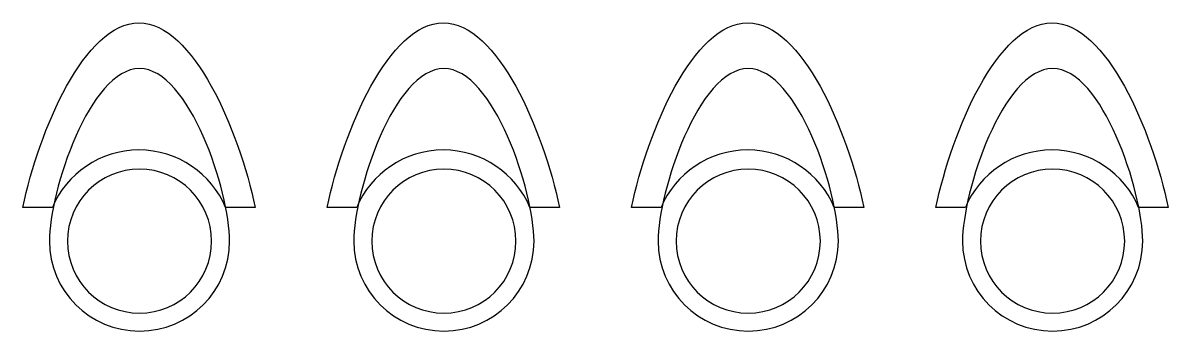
# Model space of a CAD drawing. Extents: x 0 to 63.5, y 0 to 17.1.
import ezdxf

# ---------------------------------------------------------------- set-up
doc = ezdxf.new("R2010")
doc.units = 0
doc.layers.add('LAYER_1', color=7, linetype='CONTINUOUS')

# ---------------------------------------------------------------- blocks, each defined once
blk = doc.blocks.new('BLOCK_2')
at = {"layer": 'LAYER_1', "color": 7}
blk.add_open_spline([(6.44, 10.064), (8.602, 10.064), (10.456, 8.748), (11.246, 6.874), (11.246, 6.874), (12.881, 6.874), (12.881, 6.874), (11.993, 11.162), (9.446, 17.127), (6.44, 17.127), (3.434, 17.127), (0.887, 11.162), (0, 6.874), (0, 6.874), (1.635, 6.874), (1.635, 6.874), (2.425, 8.748), (4.279, 10.064), (6.44, 10.064)], degree=3, knots=[0, 0, 0, 0, 1, 1, 1, 2, 2, 2, 3, 3, 3, 4, 4, 4, 5, 5, 5, 6, 6, 6, 6], dxfattribs=at)
at = {"layer": 'LAYER_1', "color": 250}
for points in [[(11.472, 5), (11.472, 2.239), (9.234, 0), (6.472, 0), (3.711, 0), (1.472, 2.239), (1.472, 5), (1.472, 7.761), (3.711, 14.586), (6.472, 14.586), (9.234, 14.586), (11.472, 7.761), (11.472, 5)], [(10.472, 5), (10.472, 2.791), (8.681, 1), (6.472, 1), (4.263, 1), (2.472, 2.791), (2.472, 5), (2.472, 7.209), (4.263, 9), (6.472, 9), (8.681, 9), (10.472, 7.209), (10.472, 5)]]:
    blk.add_open_spline(points, degree=3, knots=[0, 0, 0, 0, 1, 1, 1, 2, 2, 2, 3, 3, 3, 4, 4, 4, 4], dxfattribs=at)
blk = doc.blocks.new('BLOCK_3')
at = {"layer": 'LAYER_1', "color": 7}
blk.add_open_spline([(23.329, 10.064), (25.491, 10.064), (27.345, 8.748), (28.135, 6.874), (28.135, 6.874), (29.77, 6.874), (29.77, 6.874), (28.883, 11.162), (26.335, 17.127), (23.329, 17.127), (20.324, 17.127), (17.776, 11.162), (16.889, 6.874), (16.889, 6.874), (18.524, 6.874), (18.524, 6.874), (19.314, 8.748), (21.168, 10.064), (23.329, 10.064)], degree=3, knots=[0, 0, 0, 0, 1, 1, 1, 2, 2, 2, 3, 3, 3, 4, 4, 4, 5, 5, 5, 6, 6, 6, 6], dxfattribs=at)
at = {"layer": 'LAYER_1', "color": 250}
for points in [[(28.362, 5), (28.362, 2.239), (26.123, 0), (23.362, 0), (20.6, 0), (18.362, 2.239), (18.362, 5), (18.362, 7.761), (20.6, 14.586), (23.362, 14.586), (26.123, 14.586), (28.362, 7.761), (28.362, 5)], [(27.362, 5), (27.362, 2.791), (25.571, 1), (23.362, 1), (21.153, 1), (19.362, 2.791), (19.362, 5), (19.362, 7.209), (21.153, 9), (23.362, 9), (25.571, 9), (27.362, 7.209), (27.362, 5)]]:
    blk.add_open_spline(points, degree=3, knots=[0, 0, 0, 0, 1, 1, 1, 2, 2, 2, 3, 3, 3, 4, 4, 4, 4], dxfattribs=at)
blk = doc.blocks.new('BLOCK_4')
at = {"layer": 'LAYER_1', "color": 7}
blk.add_open_spline([(40.219, 10.064), (42.38, 10.064), (44.234, 8.748), (45.024, 6.874), (45.024, 6.874), (46.659, 6.874), (46.659, 6.874), (45.772, 11.162), (43.225, 17.127), (40.219, 17.127), (37.213, 17.127), (34.665, 11.162), (33.778, 6.874), (33.778, 6.874), (35.413, 6.874), (35.413, 6.874), (36.203, 8.748), (38.057, 10.064), (40.219, 10.064)], degree=3, knots=[0, 0, 0, 0, 1, 1, 1, 2, 2, 2, 3, 3, 3, 4, 4, 4, 5, 5, 5, 6, 6, 6, 6], dxfattribs=at)
at = {"layer": 'LAYER_1', "color": 250}
for points in [[(45.251, 5), (45.251, 2.239), (43.012, 0), (40.251, 0), (37.49, 0), (35.251, 2.239), (35.251, 5), (35.251, 7.761), (37.49, 14.586), (40.251, 14.586), (43.012, 14.586), (45.251, 7.761), (45.251, 5)], [(44.251, 5), (44.251, 2.791), (42.46, 1), (40.251, 1), (38.042, 1), (36.251, 2.791), (36.251, 5), (36.251, 7.209), (38.042, 9), (40.251, 9), (42.46, 9), (44.251, 7.209), (44.251, 5)]]:
    blk.add_open_spline(points, degree=3, knots=[0, 0, 0, 0, 1, 1, 1, 2, 2, 2, 3, 3, 3, 4, 4, 4, 4], dxfattribs=at)
blk = doc.blocks.new('BLOCK_5')
at = {"layer": 'LAYER_1', "color": 7}
blk.add_open_spline([(57.108, 10.064), (59.269, 10.064), (61.124, 8.748), (61.914, 6.874), (61.914, 6.874), (63.548, 6.874), (63.548, 6.874), (62.661, 11.162), (60.114, 17.127), (57.108, 17.127), (54.102, 17.127), (51.555, 11.162), (50.668, 6.874), (50.668, 6.874), (52.302, 6.874), (52.302, 6.874), (53.092, 8.748), (54.946, 10.064), (57.108, 10.064)], degree=3, knots=[0, 0, 0, 0, 1, 1, 1, 2, 2, 2, 3, 3, 3, 4, 4, 4, 5, 5, 5, 6, 6, 6, 6], dxfattribs=at)
at = {"layer": 'LAYER_1', "color": 250}
for points in [[(62.14, 5), (62.14, 2.239), (59.901, 0), (57.14, 0), (54.379, 0), (52.14, 2.239), (52.14, 5), (52.14, 7.761), (54.379, 14.586), (57.14, 14.586), (59.901, 14.586), (62.14, 7.761), (62.14, 5)], [(61.14, 5), (61.14, 2.791), (59.349, 1), (57.14, 1), (54.931, 1), (53.14, 2.791), (53.14, 5), (53.14, 7.209), (54.931, 9), (57.14, 9), (59.349, 9), (61.14, 7.209), (61.14, 5)]]:
    blk.add_open_spline(points, degree=3, knots=[0, 0, 0, 0, 1, 1, 1, 2, 2, 2, 3, 3, 3, 4, 4, 4, 4], dxfattribs=at)

msp = doc.modelspace()

# ---------------------------------------------------------------- block references
at = {"layer": 'LAYER_1'}
for name in ['BLOCK_2', 'BLOCK_3', 'BLOCK_4', 'BLOCK_5']:
    msp.add_blockref(name, (0, 0), dxfattribs=at)

doc.saveas('drawing.dxf')
